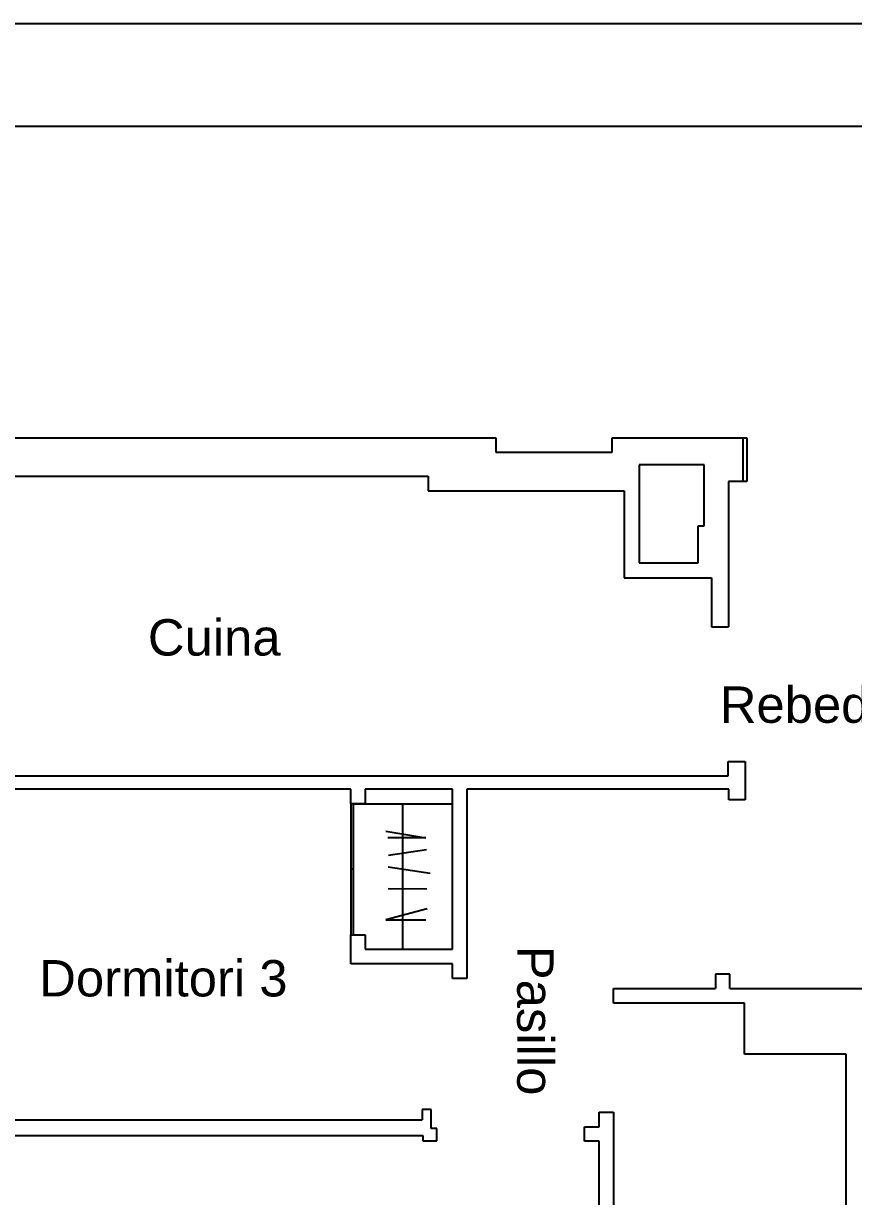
# Model space of a CAD drawing. Header units: millimetres. Extents: x 2377 to 4712, y -254 to 3188.
# Drawn here: x 3425.8 to 3547, y 1803.4 to 1974.7 of the extents above; entities that cross this region are included whole.
import ezdxf

# ---------------------------------------------------------------- set-up
doc = ezdxf.new("R2010")
doc.units = ezdxf.units.MM
doc.linetypes.add('DASHED2', pattern=[0.375, 0.25, -0.125])
doc.layers.add('Nombre', color=130, linetype='Continuous')
doc.styles.get("Standard").update_dxf_attribs({"font": 'arial.ttf'})

msp = doc.modelspace()

# ---------------------------------------------------------------- linework, layer by layer
for p, q in [((3304.55, 1974.71), (3724.55, 1974.71)), ((3319.6, 1959.71), (3715.09, 1959.71)), ((3409.8, 1914.22), (3494.76, 1914.22)), ((3494.76, 1914.22), (3494.76, 1912.1)), ((3511.76, 1912.1), (3511.76, 1914.22)), ((3511.76, 1914.22), (3530.87, 1914.22)), ((3530.87, 1914.22), (3530.87, 1907.85)), ((3530.87, 1914.22), (3531.45, 1914.22)), ((3531.45, 1914.22), (3531.45, 1907.85)), ((3494.76, 1912.1), (3511.76, 1912.1)), ((3525.19, 1910.29), (3515.74, 1910.29)), ((3515.74, 1910.29), (3515.74, 1895.95)), ((3525.19, 1901.36), (3525.19, 1910.29)), ((3408.78, 1908.62), (3484.89, 1908.62)), ((3484.89, 1908.62), (3484.89, 1906.49)), ((3484.89, 1906.49), (3513.53, 1906.49)), ((3513.53, 1906.49), (3513.53, 1893.75)), ((3530.87, 1907.85), (3528.75, 1907.85)), ((3528.75, 1907.85), (3528.75, 1886.61)), ((3531.45, 1907.85), (3530.87, 1907.85)), ((3524.32, 1895.95), (3524.32, 1901.36)), ((3524.32, 1901.36), (3525.19, 1901.36)), ((3515.74, 1895.95), (3524.32, 1895.95)), ((3513.53, 1893.75), (3526.27, 1893.75)), ((3526.27, 1893.75), (3526.27, 1886.61)), ((3526.27, 1886.61), (3528.75, 1886.61)), ((3528.73, 1864.84), (3528.73, 1866.94)), ((3528.73, 1866.94), (3531.19, 1866.94)), ((3531.19, 1866.94), (3531.19, 1861.35)), ((3407.66, 1864.84), (3528.73, 1864.84)), ((3473.58, 1862.91), (3407.66, 1862.91)), ((3473.58, 1860.78), (3473.58, 1862.91)), ((3488.45, 1862.91), (3475.7, 1862.91)), ((3475.7, 1862.91), (3475.7, 1860.78)), ((3488.45, 1839.54), (3488.45, 1862.91)), ((3528.8, 1862.91), (3490.57, 1862.91)), ((3490.57, 1862.91), (3490.57, 1835.29)), ((3528.8, 1861.35), (3528.8, 1862.91)), ((3475.7, 1860.78), (3473.58, 1860.78)), ((3473.58, 1860.78), (3473.58, 1841.67)), ((3473.93, 1860.78), (3473.93, 1841.67)), ((3473.93, 1860.78), (3481.16, 1860.78)), ((3475.7, 1860.78), (3488.45, 1860.78)), ((3481.16, 1860.78), (3481.16, 1839.54)), ((3531.19, 1861.35), (3528.8, 1861.35)), ((3478.72, 1856.8), (3484.57, 1855.83)), ((3484.57, 1855.83), (3479, 1855.83)), ((3484.65, 1854.08), (3479.11, 1853.22)), ((3479.04, 1851.59), (3485.17, 1850.66)), ((3473.93, 1851.22), (3473.58, 1851.22)), ((3479.04, 1848.41), (3484.71, 1848.38)), ((3484.73, 1845.46), (3478.71, 1843.84)), ((3478.71, 1843.84), (3484.55, 1843.84)), ((3473.58, 1837.42), (3473.58, 1841.67)), ((3473.58, 1841.67), (3475.7, 1841.67)), ((3475.7, 1841.67), (3475.7, 1839.54)), ((3475.7, 1839.54), (3488.45, 1839.54)), ((3488.45, 1837.42), (3473.58, 1837.42)), ((3488.45, 1835.29), (3488.45, 1837.42)), ((3490.57, 1835.29), (3488.45, 1835.29)), ((3528.97, 1835.93), (3526.85, 1835.93)), ((3526.85, 1835.93), (3526.85, 1833.81)), ((3528.97, 1833.81), (3528.97, 1835.93)), ((3511.98, 1831.68), (3511.98, 1833.81)), ((3511.98, 1831.68), (3511.98, 1833.81)), ((3511.98, 1833.81), (3526.85, 1833.81)), ((3528.97, 1833.81), (3560.83, 1833.81)), ((3531.1, 1831.68), (3511.98, 1831.68)), ((3531.1, 1824.25), (3531.1, 1831.68)), ((3545.97, 1824.25), (3531.1, 1824.25)), ((3545.97, 1762.65), (3545.97, 1824.25)), ((3485.33, 1816.17), (3484.01, 1816.17)), ((3484.01, 1816.17), (3484.01, 1814.65)), ((3485.33, 1813.37), (3485.33, 1816.17)), ((3509.86, 1813.63), (3509.86, 1815.76)), ((3509.86, 1815.75), (3511.98, 1815.75)), ((3509.86, 1815.75), (3511.98, 1815.75)), ((3511.98, 1815.75), (3511.98, 1762.65)), ((3511.98, 1815.75), (3511.98, 1762.65)), ((3407.66, 1814.65), (3484.01, 1814.65)), ((3407.66, 1812.36), (3484.13, 1812.36)), ((3484.13, 1812.36), (3484.13, 1811.57)), ((3486.16, 1813.37), (3485.33, 1813.37)), ((3486.16, 1811.57), (3486.16, 1813.37)), ((3507.73, 1811.51), (3507.73, 1813.63)), ((3507.73, 1813.63), (3509.86, 1813.63)), ((3484.13, 1811.57), (3486.16, 1811.57)), ((3509.86, 1811.51), (3507.73, 1811.51)), ((3509.86, 1762.65), (3509.86, 1811.51))]:
    msp.add_line(p, q)

# ---------------------------------------------------------------- texts
at = {"layer": 'Nombre', "linetype": 'DASHED2', "attachment_point": 1}
for s, insert, char_height in [('Cuina', (3443.96, 1887.73), 5.31), ('Rebedor', (3527.49, 1877.91), 5.31), ('Dormitori 3', (3428.09, 1837.96), 5.3102)]:
    msp.add_mtext_dynamic_manual_height_columns(s, width=38.1532, gutter_width=26.55, heights=[0], dxfattribs=dict(at, insert=insert, char_height=char_height))
at = {"layer": 'Nombre', "linetype": 'DASHED2', "transparency": 33554687, "insert": (3503.21, 1840.05), "char_height": 5.31, "attachment_point": 1, "rotation": 270}
msp.add_mtext_dynamic_manual_height_columns('Pasillo', width=38.1532, gutter_width=26.55, heights=[0], dxfattribs=at)

doc.saveas('drawing.dxf')
